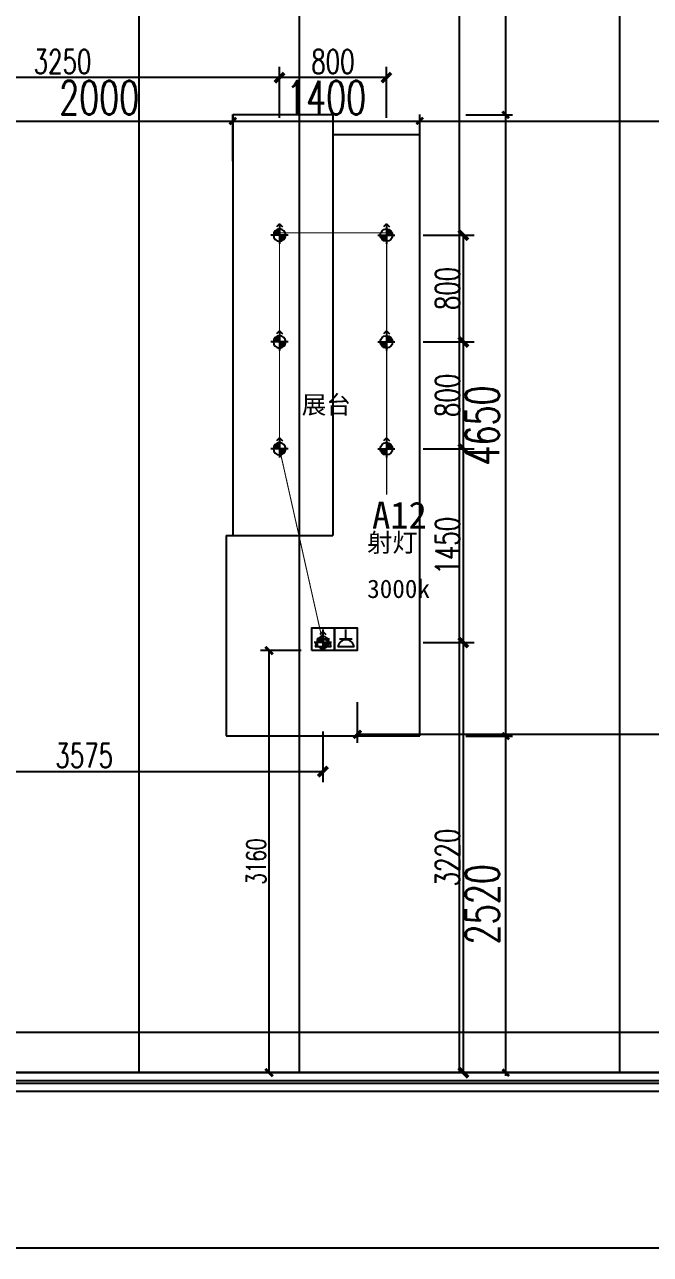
# Model space of a CAD drawing. Header units: millimetres. Extents: x 5625199 to 7433318, y -3316392 to -2552493.
# Drawn here: x 5915393 to 5920079, y -2599390 to -2590184 of the extents above; entities that cross this region are included whole.
import ezdxf

# ---------------------------------------------------------------- set-up
doc = ezdxf.new("R2010")
doc.units = ezdxf.units.MM
doc.header["$PDMODE"] = 35
doc.header["$PDSIZE"] = -10
for name, color, linetype in [('8', 8, 'Continuous'), ('PL-地坪线', 8, 'Continuous'), ('PL-文字标注', 2, 'Continuous'), ('PL-新建墙体尺寸', 155, 'Continuous'), ('PL-活动家具', 15, 'Continuous'), ('PL-灯具', 2, 'Continuous'), ('PL-灯具尺寸', 155, 'Continuous'), ('TXT【文字】', 8, 'Continuous'), ('开关', 1, 'Continuous'), ('插座', 1, 'Continuous')]:
    doc.layers.add(name, color=color, linetype=linetype)
doc.styles.add('MFD-英文', font='stylu.ttf')
doc.styles.add('STYLE2', font='simhei.ttf')
doc.styles.add('标注-尺寸', font='simplex.shx', dxfattribs={"width": 0.7})
doc.styles.add('黑体', font='simhei.ttf')
doc.dimstyles.new('100', dxfattribs={"dimtxt": 180, "dimasz": 70, "dimexe": 80, "dimexo": 100, "dimgap": 30, "dimtad": 1, "dimdec": 0, "dimrnd": 5, "dimdsep": 46, "dimtxsty": '标注-尺寸', "dimblk": 'ARCHTICK', "dimcen": 0.2, "dimdle": 5, "dimclrd": 8, "dimclre": 8, "dimclrt": 2, "dimadec": 0, "dimazin": 0, "dimtfac": 1, "dimtdec": 0, "dimtmove": 2, "dimatfit": 3, "dimldrblk": 'ccccc', "dimfxl": 300, "dimfxlon": 1, "dimtolj": 1, "dimtzin": 0, "dimarcsym": 0})
doc.dimstyles.new('MS55', dxfattribs={"dimscale": 0, "dimtxt": 5, "dimasz": 1, "dimexe": 1, "dimexo": 0.8, "dimgap": 1, "dimtad": 1, "dimdec": 0, "dimrnd": 5, "dimdsep": 46, "dimtxsty": '标注-尺寸', "dimblk": 'ARCHTICK', "dimcen": 0, "dimdle": 0.5, "dimclrd": 256, "dimclre": 256, "dimclrt": 50, "dimadec": 0, "dimazin": 0, "dimtfac": 1, "dimtdec": 0, "dimtix": 1, "dimtofl": 0, "dimtmove": 2, "dimatfit": 3, "dimldrblk": 'jt2', "dimfxl": 6, "dimfxlon": 1, "dimtvp": 1, "dimtolj": 1, "dimtzin": 0, "dimarcsym": 0})
doc.dimstyles.new('副本 100', dxfattribs={"dimscale": 0.8, "dimtxt": 180, "dimasz": 70, "dimexe": 80, "dimexo": 100, "dimgap": 30, "dimtad": 1, "dimdec": 0, "dimrnd": 5, "dimdsep": 46, "dimtxsty": '标注-尺寸', "dimblk": 'ARCHTICK', "dimcen": 0.2, "dimdle": 5, "dimclrd": 8, "dimclre": 8, "dimclrt": 2, "dimadec": 0, "dimazin": 0, "dimtfac": 1, "dimtdec": 0, "dimtmove": 2, "dimatfit": 3, "dimldrblk": 'ccccc', "dimfxl": 300, "dimfxlon": 1, "dimtolj": 1, "dimtzin": 0, "dimarcsym": 0})

# ---------------------------------------------------------------- blocks, each defined once
blk = doc.blocks.new('黑石hei10.cn06063789')
h = blk.add_hatch(color=8)
h.paths.add_polyline_path([(0, 42), (30, 42, 0.414214), (0, 72)])
h.paths.add_polyline_path([(0, 42), (-30, 42, 0.414214), (0, 12)])
at = {"color": 0}
for p, q in [((0, 96), (-14.6, 81.4)), ((0, 96), (0, 0)), ((0, 96), (14.6, 81.4)), ((-42, 42), (42, 42))]:
    blk.add_line(p, q, dxfattribs=at)
blk.add_circle((0, 42), 30, dxfattribs=at)
blk = doc.blocks.new('*U61')
at = {"layer": 'PL-灯具'}
blk.add_blockref('黑石hei10.cn06063789', (0, -42), dxfattribs=at)
blk = doc.blocks.new('_ArchTick')
at = {"color": 0, "linetype": 'ByBlock', "const_width": 0.4}
blk.add_lwpolyline([(-0.5, -0.5), (0.5, 0.5)], dxfattribs=at)
blk = doc.blocks.new('*D130')
at = {"layer": 'Defpoints', "color": 0, "transparency": 16777216}
for p in [(5917626.8, -2594809.5), (5918678.6, -2594809.5), (5917466.8, -2598029.5)]:
    blk.add_point(p, dxfattribs=at)
at = {"layer": 'PL-灯具尺寸', "color": 8, "lineweight": -2, "ltscale": 500, "transparency": 16777216}
for p, q in [((5918378.6, -2594809.5), (5918758.6, -2594809.5)), ((5918678.6, -2598034.5), (5918678.6, -2594804.5)), ((5918378.6, -2598029.5), (5918758.6, -2598029.5))]:
    blk.add_line(p, q, dxfattribs=at)
at = {"layer": 'PL-灯具尺寸', "color": 8, "linetype": 'ByBlock', "lineweight": -2, "transparency": 16777216, "xscale": 70, "yscale": 70, "zscale": 70}
for p, rotation in [((5918678.6, -2594809.5), 90), ((5918678.6, -2598029.5), 270)]:
    blk.add_blockref('_ArchTick', p, dxfattribs=dict(at, rotation=rotation))
at = {"layer": 'PL-灯具尺寸', "color": 2, "ltscale": 500, "transparency": 16777216, "insert": (5918558.6, -2596419.5), "char_height": 180, "attachment_point": 5, "rotation": 90, "style": '标注-尺寸'}
blk.add_mtext('\\A1;3220', dxfattribs=at)
blk = doc.blocks.new('ccccc')
h = blk.add_hatch(color=44)
h.dxf.hatch_style = 1
h.paths.add_polyline_path([(-1.71, -1.12), (-1.35, -1.47), (0, 0), (-1.35, 1.47), (-1.71, 1.12), (-0.42, 0)])
at = {"color": 44}
for p, q in [((-1.35, 1.47), (-1.71, 1.12)), ((0, 0), (-1.35, 1.47)), ((-0.42, 0), (-5.07, 0)), ((-1.71, 1.12), (-0.42, 0)), ((-1.71, -1.12), (-0.42, 0)), ((0, 0), (-1.35, -1.47)), ((-1.35, -1.47), (-1.71, -1.12))]:
    blk.add_line(p, q, dxfattribs=at)
blk = doc.blocks.new('*D131')
at = {"layer": 'Defpoints', "color": 0, "transparency": 16777216}
for p in [(5918101.8, -2593359.5), (5918678.6, -2593359.5), (5917626.8, -2594809.5)]:
    blk.add_point(p, dxfattribs=at)
at = {"layer": 'PL-灯具尺寸', "color": 8, "lineweight": -2, "ltscale": 500, "transparency": 16777216}
for p, q in [((5918378.6, -2593359.5), (5918758.6, -2593359.5)), ((5918678.6, -2594814.5), (5918678.6, -2593354.5)), ((5918378.6, -2594809.5), (5918758.6, -2594809.5))]:
    blk.add_line(p, q, dxfattribs=at)
at = {"layer": 'PL-灯具尺寸', "color": 8, "linetype": 'ByBlock', "lineweight": -2, "transparency": 16777216, "xscale": 70, "yscale": 70, "zscale": 70}
for p, rotation in [((5918678.6, -2593359.5), 90), ((5918678.6, -2594809.5), 270)]:
    blk.add_blockref('_ArchTick', p, dxfattribs=dict(at, rotation=rotation))
at = {"layer": 'PL-灯具尺寸', "color": 2, "ltscale": 500, "transparency": 16777216, "insert": (5918558.6, -2594084.5), "char_height": 180, "attachment_point": 5, "rotation": 90, "style": '标注-尺寸'}
blk.add_mtext('\\A1;1450', dxfattribs=at)
blk = doc.blocks.new('*D132')
at = {"layer": 'Defpoints', "color": 0, "transparency": 16777216}
for p in [(5918101.8, -2592559.5), (5918678.6, -2592559.5), (5918101.8, -2593359.5)]:
    blk.add_point(p, dxfattribs=at)
at = {"layer": 'PL-灯具尺寸', "color": 8, "lineweight": -2, "ltscale": 500, "transparency": 16777216}
for p, q in [((5918378.6, -2592559.5), (5918758.6, -2592559.5)), ((5918678.6, -2593364.5), (5918678.6, -2592554.5)), ((5918378.6, -2593359.5), (5918758.6, -2593359.5))]:
    blk.add_line(p, q, dxfattribs=at)
at = {"layer": 'PL-灯具尺寸', "color": 8, "linetype": 'ByBlock', "lineweight": -2, "transparency": 16777216, "xscale": 70, "yscale": 70, "zscale": 70}
for p, rotation in [((5918678.6, -2592559.5), 90), ((5918678.6, -2593359.5), 270)]:
    blk.add_blockref('_ArchTick', p, dxfattribs=dict(at, rotation=rotation))
at = {"layer": 'PL-灯具尺寸', "color": 2, "ltscale": 500, "transparency": 16777216, "insert": (5918558.6, -2592959.5), "char_height": 180, "attachment_point": 5, "rotation": 90, "style": '标注-尺寸'}
blk.add_mtext('\\A1;800', dxfattribs=at)
blk = doc.blocks.new('*D133')
at = {"layer": 'Defpoints', "color": 0, "transparency": 16777216}
for p in [(5918101.8, -2591759.5), (5918678.6, -2591759.5), (5918101.8, -2592559.5)]:
    blk.add_point(p, dxfattribs=at)
at = {"layer": 'PL-灯具尺寸', "color": 8, "lineweight": -2, "ltscale": 500, "transparency": 16777216}
for p, q in [((5918378.6, -2591759.5), (5918758.6, -2591759.5)), ((5918678.6, -2592564.5), (5918678.6, -2591754.5)), ((5918378.6, -2592559.5), (5918758.6, -2592559.5))]:
    blk.add_line(p, q, dxfattribs=at)
at = {"layer": 'PL-灯具尺寸', "color": 8, "linetype": 'ByBlock', "lineweight": -2, "transparency": 16777216, "xscale": 70, "yscale": 70, "zscale": 70}
for p, rotation in [((5918678.6, -2591759.5), 90), ((5918678.6, -2592559.5), 270)]:
    blk.add_blockref('_ArchTick', p, dxfattribs=dict(at, rotation=rotation))
at = {"layer": 'PL-灯具尺寸', "color": 2, "ltscale": 500, "transparency": 16777216, "insert": (5918558.6, -2592159.5), "char_height": 180, "attachment_point": 5, "rotation": 90, "style": '标注-尺寸'}
blk.add_mtext('\\A1;800', dxfattribs=at)
blk = doc.blocks.new('*D146')
at = {"layer": 'Defpoints', "color": 0, "transparency": 16777216}
for p in [(5917301.8, -2590581), (5917301.8, -2591759.5), (5918101.8, -2591759.5)]:
    blk.add_point(p, dxfattribs=at)
at = {"layer": 'PL-灯具尺寸', "color": 8, "lineweight": -2, "ltscale": 500, "transparency": 16777216}
for p, q in [((5917301.8, -2590881), (5917301.8, -2590501)), ((5918101.8, -2590881), (5918101.8, -2590501)), ((5918106.8, -2590581), (5917296.8, -2590581))]:
    blk.add_line(p, q, dxfattribs=at)
at = {"layer": 'PL-灯具尺寸', "color": 8, "linetype": 'ByBlock', "lineweight": -2, "transparency": 16777216, "xscale": 70, "yscale": 70, "zscale": 70, "rotation": 180}
blk.add_blockref('_ArchTick', (5917301.8, -2590581), dxfattribs=at)
at = {"layer": 'PL-灯具尺寸', "color": 8, "linetype": 'ByBlock', "lineweight": -2, "transparency": 16777216, "xscale": 70, "yscale": 70, "zscale": 70}
blk.add_blockref('_ArchTick', (5918101.8, -2590581), dxfattribs=at)
at = {"layer": 'PL-灯具尺寸', "color": 2, "ltscale": 500, "transparency": 16777216, "insert": (5917701.8, -2590461), "char_height": 180, "attachment_point": 5, "style": '标注-尺寸'}
blk.add_mtext('\\A1;800', dxfattribs=at)
blk = doc.blocks.new('*D147')
at = {"layer": 'Defpoints', "color": 0, "transparency": 16777216}
for p in [(5914051.8, -2590581), (5914051.8, -2591189.4), (5917301.8, -2591759.5)]:
    blk.add_point(p, dxfattribs=at)
at = {"layer": 'PL-灯具尺寸', "color": 8, "lineweight": -2, "ltscale": 500, "transparency": 16777216}
for p, q in [((5914051.8, -2590881), (5914051.8, -2590501)), ((5917301.8, -2590881), (5917301.8, -2590501)), ((5917306.8, -2590581), (5914046.8, -2590581))]:
    blk.add_line(p, q, dxfattribs=at)
at = {"layer": 'PL-灯具尺寸', "color": 8, "linetype": 'ByBlock', "lineweight": -2, "transparency": 16777216, "xscale": 70, "yscale": 70, "zscale": 70, "rotation": 180}
blk.add_blockref('_ArchTick', (5914051.8, -2590581), dxfattribs=at)
at = {"layer": 'PL-灯具尺寸', "color": 8, "linetype": 'ByBlock', "lineweight": -2, "transparency": 16777216, "xscale": 70, "yscale": 70, "zscale": 70}
blk.add_blockref('_ArchTick', (5917301.8, -2590581), dxfattribs=at)
at = {"layer": 'PL-灯具尺寸', "color": 2, "ltscale": 500, "transparency": 16777216, "insert": (5915676.8, -2590461), "char_height": 180, "attachment_point": 5, "style": '标注-尺寸'}
blk.add_mtext('\\A1;3250', dxfattribs=at)
blk = doc.blocks.new('*D159')
at = {"layer": 'Defpoints', "color": 0, "transparency": 16777216}
for p in [(5917626.8, -2594809.5), (5914051.8, -2595179.5), (5917626.8, -2595776)]:
    blk.add_point(p, dxfattribs=at)
at = {"layer": 'PL-灯具尺寸', "color": 8, "lineweight": -2, "ltscale": 500, "transparency": 16777216}
for p, q in [((5914051.8, -2595476), (5914051.8, -2595856)), ((5917626.8, -2595476), (5917626.8, -2595856)), ((5914046.8, -2595776), (5917631.8, -2595776))]:
    blk.add_line(p, q, dxfattribs=at)
at = {"layer": 'PL-灯具尺寸', "color": 8, "linetype": 'ByBlock', "lineweight": -2, "transparency": 16777216, "xscale": 70, "yscale": 70, "zscale": 70, "rotation": 180}
blk.add_blockref('_ArchTick', (5914051.8, -2595776), dxfattribs=at)
at = {"layer": 'PL-灯具尺寸', "color": 8, "linetype": 'ByBlock', "lineweight": -2, "transparency": 16777216, "xscale": 70, "yscale": 70, "zscale": 70}
blk.add_blockref('_ArchTick', (5917626.8, -2595776), dxfattribs=at)
at = {"layer": 'PL-灯具尺寸', "color": 2, "ltscale": 500, "transparency": 16777216, "insert": (5915839.3, -2595656), "char_height": 180, "attachment_point": 5, "style": '标注-尺寸'}
blk.add_mtext('\\A1;3575', dxfattribs=at)
blk = doc.blocks.new('*D1172')
at = {"layer": 'Defpoints', "color": 0, "transparency": 16777216}
for p in [(5916951.8, -2590905.6), (5914951.8, -2591389.4), (5916951.8, -2591389.4)]:
    blk.add_point(p, dxfattribs=at)
at = {"layer": 'TXT【文字】', "lineweight": -2, "ltscale": 500, "transparency": 16777216}
for p, q in [((5914926.8, -2590905.6), (5916976.8, -2590905.6)), ((5914951.8, -2591205.6), (5914951.8, -2590855.6)), ((5916951.8, -2591205.6), (5916951.8, -2590855.6))]:
    blk.add_line(p, q, dxfattribs=at)
at = {"layer": 'TXT【文字】', "linetype": 'ByBlock', "lineweight": -2, "transparency": 16777216, "xscale": 50.00000000000001, "yscale": 50.00000000000001, "zscale": 50.00000000000001, "rotation": 180}
blk.add_blockref('_ArchTick', (5914951.8, -2590905.6), dxfattribs=at)
at = {"layer": 'TXT【文字】', "linetype": 'ByBlock', "lineweight": -2, "transparency": 16777216, "xscale": 50.00000000000001, "yscale": 50.00000000000001, "zscale": 50.00000000000001}
blk.add_blockref('_ArchTick', (5916951.8, -2590905.6), dxfattribs=at)
at = {"layer": 'TXT【文字】', "color": 50, "ltscale": 500, "transparency": 16777216, "insert": (5915951.8, -2590730.6), "char_height": 250, "attachment_point": 5, "style": '标注-尺寸'}
blk.add_mtext('\\A1;2000', dxfattribs=at)
blk = doc.blocks.new('jt2')
at = {"ltscale": 0.1}
blk.add_line((0, 0), (-1, 0), dxfattribs=at)
at = {"color": 6, "ltscale": 0.1}
blk.add_lwpolyline([(-1.22, 1.26), (-0.72, 1.5), (0.02, 0), (-0.72, -1.5), (-1.22, -1.26), (0, 0), (-1.22, 1.26)], dxfattribs=at)
blk = doc.blocks.new('*D1173')
at = {"layer": 'Defpoints', "color": 0, "transparency": 16777216}
for p in [(5918351.8, -2590905.6), (5916951.8, -2591389.4), (5918351.8, -2591519.6)]:
    blk.add_point(p, dxfattribs=at)
at = {"layer": 'TXT【文字】', "lineweight": -2, "ltscale": 500, "transparency": 16777216}
for p, q in [((5916926.8, -2590905.6), (5918376.8, -2590905.6)), ((5916951.8, -2591205.6), (5916951.8, -2590855.6)), ((5918351.8, -2591205.6), (5918351.8, -2590855.6))]:
    blk.add_line(p, q, dxfattribs=at)
at = {"layer": 'TXT【文字】', "linetype": 'ByBlock', "lineweight": -2, "transparency": 16777216, "xscale": 50.00000000000001, "yscale": 50.00000000000001, "zscale": 50.00000000000001, "rotation": 180}
blk.add_blockref('_ArchTick', (5916951.8, -2590905.6), dxfattribs=at)
at = {"layer": 'TXT【文字】', "linetype": 'ByBlock', "lineweight": -2, "transparency": 16777216, "xscale": 50.00000000000001, "yscale": 50.00000000000001, "zscale": 50.00000000000001}
blk.add_blockref('_ArchTick', (5918351.8, -2590905.6), dxfattribs=at)
at = {"layer": 'TXT【文字】', "color": 50, "ltscale": 500, "transparency": 16777216, "insert": (5917651.8, -2590730.6), "char_height": 250, "attachment_point": 5, "style": '标注-尺寸'}
blk.add_mtext('\\A1;1400', dxfattribs=at)
blk = doc.blocks.new('*D1174')
at = {"layer": 'Defpoints', "color": 0, "transparency": 16777216}
for p in [(5923018.8, -2590905.6), (5918351.8, -2591519.6), (5923018.8, -2591772.8)]:
    blk.add_point(p, dxfattribs=at)
at = {"layer": 'TXT【文字】', "lineweight": -2, "ltscale": 500, "transparency": 16777216}
for p, q in [((5918326.8, -2590905.6), (5923043.8, -2590905.6)), ((5918351.8, -2591205.6), (5918351.8, -2590855.6)), ((5923018.8, -2591205.6), (5923018.8, -2590855.6))]:
    blk.add_line(p, q, dxfattribs=at)
at = {"layer": 'TXT【文字】', "linetype": 'ByBlock', "lineweight": -2, "transparency": 16777216, "xscale": 50.00000000000001, "yscale": 50.00000000000001, "zscale": 50.00000000000001, "rotation": 180}
blk.add_blockref('_ArchTick', (5918351.8, -2590905.6), dxfattribs=at)
at = {"layer": 'TXT【文字】', "linetype": 'ByBlock', "lineweight": -2, "transparency": 16777216, "xscale": 50.00000000000001, "yscale": 50.00000000000001, "zscale": 50.00000000000001}
blk.add_blockref('_ArchTick', (5923018.8, -2590905.6), dxfattribs=at)
at = {"layer": 'TXT【文字】', "color": 50, "ltscale": 500, "transparency": 16777216, "insert": (5920685.3, -2590730.6), "char_height": 250, "attachment_point": 5, "style": '标注-尺寸'}
blk.add_mtext('\\A1;4665', dxfattribs=at)
blk = doc.blocks.new('*D1188')
at = {"layer": 'Defpoints', "color": 0, "transparency": 16777216}
for p in [(5918388.2, -2595509.5), (5918995.8, -2595509.5), (5918388.2, -2598029.5)]:
    blk.add_point(p, dxfattribs=at)
at = {"layer": 'TXT【文字】', "lineweight": -2, "ltscale": 500, "transparency": 16777216}
for p, q in [((5918695.8, -2595509.5), (5919045.8, -2595509.5)), ((5918995.8, -2598054.5), (5918995.8, -2595484.5)), ((5918695.8, -2598029.5), (5919045.8, -2598029.5))]:
    blk.add_line(p, q, dxfattribs=at)
at = {"layer": 'TXT【文字】', "linetype": 'ByBlock', "lineweight": -2, "transparency": 16777216, "xscale": 50.00000000000001, "yscale": 50.00000000000001, "zscale": 50.00000000000001}
for p, rotation in [((5918995.8, -2595509.5), 90), ((5918995.8, -2598029.5), 270)]:
    blk.add_blockref('_ArchTick', p, dxfattribs=dict(at, rotation=rotation))
at = {"layer": 'TXT【文字】', "color": 50, "ltscale": 500, "transparency": 16777216, "insert": (5918820.8, -2596769.5), "char_height": 250, "attachment_point": 5, "rotation": 90, "style": '标注-尺寸'}
blk.add_mtext('\\A1;2520', dxfattribs=at)
blk = doc.blocks.new('*D1189')
at = {"layer": 'Defpoints', "color": 0, "transparency": 16777216}
for p in [(5917117, -2590859.5), (5918995.8, -2590859.5), (5918388.2, -2595509.5)]:
    blk.add_point(p, dxfattribs=at)
at = {"layer": 'TXT【文字】', "lineweight": -2, "ltscale": 500, "transparency": 16777216}
for p, q in [((5918695.8, -2590859.5), (5919045.8, -2590859.5)), ((5918995.8, -2595534.5), (5918995.8, -2590834.5)), ((5918695.8, -2595509.5), (5919045.8, -2595509.5))]:
    blk.add_line(p, q, dxfattribs=at)
at = {"layer": 'TXT【文字】', "linetype": 'ByBlock', "lineweight": -2, "transparency": 16777216, "xscale": 50.00000000000001, "yscale": 50.00000000000001, "zscale": 50.00000000000001}
for p, rotation in [((5918995.8, -2590859.5), 90), ((5918995.8, -2595509.5), 270)]:
    blk.add_blockref('_ArchTick', p, dxfattribs=dict(at, rotation=rotation))
at = {"layer": 'TXT【文字】', "color": 50, "ltscale": 500, "transparency": 16777216, "insert": (5918820.8, -2593184.5), "char_height": 250, "attachment_point": 5, "rotation": 90, "style": '标注-尺寸'}
blk.add_mtext('\\A1;4650', dxfattribs=at)
blk = doc.blocks.new('*D1190')
at = {"layer": 'Defpoints', "color": 0, "transparency": 16777216}
for p in [(5917987.3, -2588489.4), (5918995.8, -2588489.4), (5917117, -2590859.5)]:
    blk.add_point(p, dxfattribs=at)
at = {"layer": 'TXT【文字】', "lineweight": -2, "ltscale": 500, "transparency": 16777216}
for p, q in [((5918695.8, -2588489.4), (5919045.8, -2588489.4)), ((5918995.8, -2590884.5), (5918995.8, -2588464.4)), ((5918695.8, -2590859.5), (5919045.8, -2590859.5))]:
    blk.add_line(p, q, dxfattribs=at)
at = {"layer": 'TXT【文字】', "linetype": 'ByBlock', "lineweight": -2, "transparency": 16777216, "xscale": 50.00000000000001, "yscale": 50.00000000000001, "zscale": 50.00000000000001}
for p, rotation in [((5918995.8, -2588489.4), 90), ((5918995.8, -2590859.5), 270)]:
    blk.add_blockref('_ArchTick', p, dxfattribs=dict(at, rotation=rotation))
at = {"layer": 'TXT【文字】', "color": 50, "ltscale": 500, "transparency": 16777216, "insert": (5918820.8, -2589674.4), "char_height": 250, "attachment_point": 5, "rotation": 90, "style": '标注-尺寸'}
blk.add_mtext('\\A1;2370', dxfattribs=at)
blk = doc.blocks.new('*D1231')
at = {"layer": '8', "lineweight": -2, "ltscale": 500, "transparency": 16777216}
for p, q in [((5900849.4, -2599040.3), (5900849.4, -2599390.3)), ((5927019, -2599040.3), (5927019, -2599390.3)), ((5900824.4, -2599340.3), (5927044, -2599340.3))]:
    blk.add_line(p, q, dxfattribs=at)
at = {"layer": 'Defpoints', "color": 0, "transparency": 16777216}
for p in [(5900849.4, -2594171.5), (5927019, -2598029.5), (5927019, -2599340.3)]:
    blk.add_point(p, dxfattribs=at)
at = {"layer": '8', "linetype": 'ByBlock', "lineweight": -2, "transparency": 16777216, "xscale": 50.00000000000001, "yscale": 50.00000000000001, "zscale": 50.00000000000001, "rotation": 180}
blk.add_blockref('_ArchTick', (5900849.4, -2599340.3), dxfattribs=at)
at = {"layer": '8', "linetype": 'ByBlock', "lineweight": -2, "transparency": 16777216, "xscale": 50.00000000000001, "yscale": 50.00000000000001, "zscale": 50.00000000000001}
blk.add_blockref('_ArchTick', (5927019, -2599340.3), dxfattribs=at)
at = {"layer": '8', "color": 50, "ltscale": 500, "transparency": 16777216, "insert": (5913934.2, -2599165.3), "char_height": 250, "attachment_point": 5, "style": '标注-尺寸'}
blk.add_mtext('\\A1;26170', dxfattribs=at)
blk = doc.blocks.new('*D1305')
at = {"layer": 'Defpoints', "color": 0, "transparency": 16777216}
for p in [(5907882.1, -2597728), (5920336.2, -2598069.5), (5907882.1, -2598169.5)]:
    blk.add_point(p, dxfattribs=at)
at = {"layer": 'PL-新建墙体尺寸', "color": 8, "lineweight": -2, "ltscale": 500, "transparency": 16777216}
for p, q in [((5920341.2, -2597728), (5907877.1, -2597728)), ((5907882.1, -2598028), (5907882.1, -2597648)), ((5920336.2, -2597969.5), (5920336.2, -2597648))]:
    blk.add_line(p, q, dxfattribs=at)
at = {"layer": 'PL-新建墙体尺寸', "color": 8, "linetype": 'ByBlock', "lineweight": -2, "transparency": 16777216, "xscale": 70, "yscale": 70, "zscale": 70, "rotation": 180}
blk.add_blockref('_ArchTick', (5907882.1, -2597728), dxfattribs=at)
at = {"layer": 'PL-新建墙体尺寸', "color": 8, "linetype": 'ByBlock', "lineweight": -2, "transparency": 16777216, "xscale": 70, "yscale": 70, "zscale": 70}
blk.add_blockref('_ArchTick', (5920336.2, -2597728), dxfattribs=at)
at = {"layer": 'PL-新建墙体尺寸', "color": 2, "ltscale": 500, "transparency": 16777216, "insert": (5914109.1, -2597608), "char_height": 180, "attachment_point": 5, "style": '标注-尺寸'}
blk.add_mtext('\\A1;12455', dxfattribs=at)
blk = doc.blocks.new('G$C5D224C30')
at = {"color": 1}
for p, q in [((85.2, 81.8), (85.2, 159)), ((145.8, 27.6), (24.5, 27.6)), ((131.9, 85.4), (36.7, 85.4))]:
    blk.add_line(p, q, dxfattribs=at)
blk.add_lwpolyline([(0, 0), (0, 170), (170.3, 170), (170.3, 0)], close=True, dxfattribs=at)
blk.add_arc((85.2, 20.8), 61, 6.43423, 173.56577, dxfattribs=at)
blk = doc.blocks.new('*D1321')
at = {"layer": 'Defpoints', "color": 0, "transparency": 16777216}
for p in [(5917223.7, -2594870.2), (5917543.6, -2594870.2), (5917437.1, -2598029.5)]:
    blk.add_point(p, dxfattribs=at)
at = {"layer": '插座', "color": 8, "lineweight": -2, "ltscale": 500, "transparency": 16777216}
for p, q in [((5917463.6, -2594870.2), (5917159.7, -2594870.2)), ((5917223.7, -2598033.5), (5917223.7, -2594866.2)), ((5917357.1, -2598029.5), (5917159.7, -2598029.5))]:
    blk.add_line(p, q, dxfattribs=at)
at = {"layer": '插座', "color": 8, "linetype": 'ByBlock', "lineweight": -2, "transparency": 16777216, "xscale": 56, "yscale": 56, "zscale": 56}
for p, rotation in [((5917223.7, -2594870.2), 90), ((5917223.7, -2598029.5), 270)]:
    blk.add_blockref('_ArchTick', p, dxfattribs=dict(at, rotation=rotation))
at = {"layer": '插座', "color": 2, "ltscale": 500, "transparency": 16777216, "insert": (5917127.7, -2596449.8), "char_height": 144, "attachment_point": 5, "rotation": 90, "style": '标注-尺寸'}
blk.add_mtext('\\A1;3160', dxfattribs=at)
blk = doc.blocks.new('*D1322')
at = {"layer": 'Defpoints', "color": 0, "transparency": 16777216}
for p in [(5917884.2, -2594870.2), (5923018.8, -2594870.2), (5923018.8, -2595496.6)]:
    blk.add_point(p, dxfattribs=at)
at = {"layer": '插座', "color": 8, "lineweight": -2, "ltscale": 500, "transparency": 16777216}
for p, q in [((5917884.2, -2595256.6), (5917884.2, -2595560.6)), ((5923018.8, -2595256.6), (5923018.8, -2595560.6)), ((5917880.2, -2595496.6), (5923022.8, -2595496.6))]:
    blk.add_line(p, q, dxfattribs=at)
at = {"layer": '插座', "color": 8, "linetype": 'ByBlock', "lineweight": -2, "transparency": 16777216, "xscale": 56, "yscale": 56, "zscale": 56, "rotation": 180}
blk.add_blockref('_ArchTick', (5917884.2, -2595496.6), dxfattribs=at)
at = {"layer": '插座', "color": 8, "linetype": 'ByBlock', "lineweight": -2, "transparency": 16777216, "xscale": 56, "yscale": 56, "zscale": 56}
blk.add_blockref('_ArchTick', (5923018.8, -2595496.6), dxfattribs=at)
at = {"layer": '插座', "color": 2, "ltscale": 500, "transparency": 16777216, "insert": (5920451.5, -2595400.6), "char_height": 144, "attachment_point": 5, "style": '标注-尺寸'}
blk.add_mtext('\\A1;5135', dxfattribs=at)

msp = doc.modelspace()

# ---------------------------------------------------------------- hatches: boundary and pattern name
at = {"layer": 'PL-地坪线', "ltscale": 500}
h = msp.add_hatch(dxfattribs=at)
h.set_pattern_fill('_USER', color=250, scale=1200, angle=90, pattern_type=0)
h.set_pattern_definition([(90, (5919849.4, -2585359.4), (-1200, 7e-14), [])])
h.paths.add_polyline_path([(5927018.95, -2585729.48), (5927018.95, -2585339.42), (5925478.78, -2585339.42), (5925328.78, -2585339.42), (5923168.78, -2585339.42), (5923068.78, -2585339.42), (5923018.78, -2585339.42), (5923018.78, -2585289.42), (5923018.78, -2585189.42), (5923018.78, -2580509.31), (5923018.78, -2580109.31), (5922418.78, -2580109.31), (5921357.27, -2580109.31), (5920757.27, -2580109.31), (5915357.27, -2580109.31), (5914757.27, -2580109.31), (5909357.27, -2580109.31), (5908757.27, -2580109.31), (5905389.39, -2580109.31), (5905389.39, -2583909.31), (5905389.39, -2584049.31), (5905389.39, -2585189.42), (5907850.52, -2585189.42), (5907850.52, -2584589.42), (5908000.52, -2584589.42), (5908600.52, -2584589.42), (5908750.52, -2584589.42), (5908750.52, -2585189.42), (5912854.13, -2585189.42), (5912854.13, -2584589.42), (5913004.13, -2584589.42), (5913004.13, -2585339.42), (5915404.13, -2585339.42), (5915404.13, -2584589.42), (5915554.13, -2584589.42), (5915554.13, -2585189.42), (5919699.42, -2585189.42), (5919699.42, -2584589.42), (5919849.42, -2584589.42), (5919849.42, -2585339.42), (5919849.42, -2585349.42), (5919849.42, -2585359.42), (5919849.42, -2587719.42), (5919849.42, -2587729.42), (5919849.42, -2587739.42), (5919849.42, -2588489.42), (5919699.42, -2588489.42), (5919699.42, -2587889.42), (5915554.13, -2587889.42), (5915554.13, -2588489.42), (5915404.13, -2588489.42), (5915404.13, -2587739.42), (5913004.13, -2587739.42), (5913004.13, -2588489.42), (5912854.13, -2588489.42), (5912854.13, -2587889.42), (5908750.52, -2587889.42), (5908750.52, -2588489.42), (5908600.52, -2588489.42), (5908600.52, -2587739.42), (5908000.52, -2587739.42), (5908000.52, -2588489.42), (5907850.52, -2588489.42), (5907850.52, -2587889.42), (5905389.66, -2587889.42), (5905389.39, -2590009.53), (5903189.37, -2590009.53), (5903189.37, -2598029.48), (5905109.37, -2598029.48), (5907882.09, -2598029.48), (5920336.21, -2598029.48), (5923109.37, -2598029.48), (5925063.95, -2598029.48), (5926523.14, -2598029.48), (5927018.96, -2598029.48), (5927018.94, -2597729.66), (5926984.21, -2595029.85), (5923018.77, -2595029.85), (5923018.77, -2593127.21), (5923152.98, -2593127.21), (5923152.98, -2593687.74), (5923224.03, -2593687.74), (5924124.04, -2593687.74), (5924787.2, -2593687.74), (5924787.2, -2591366.67), (5924124.04, -2591366.67), (5923224.03, -2591366.67), (5923152.98, -2591366.67), (5923152.98, -2591927.2), (5923018.77, -2591927.2), (5923018.77, -2591579.55), (5921718.77, -2591579.55), (5921718.77, -2595029.85), (5921568.77, -2595029.85), (5921568.77, -2591579.55), (5921468.77, -2591579.55), (5921468.77, -2591429.55), (5923018.77, -2591429.55), (5923018.77, -2589809.55), (5927018.95, -2589809.55), (5927018.95, -2586329.48), (5927018.95, -2585774.42)])
h.paths.add_polyline_path([(5906475.65, -2595493.67), (5907291.12, -2595493.67), (5907698.86, -2596199.89), (5907291.12, -2596906.11), (5906475.65, -2596906.11), (5906067.92, -2596199.89)], flags=16)
h.paths.add_polyline_path([(5906533.39, -2595593.67), (5907233.39, -2595593.67), (5907583.39, -2596199.89), (5907233.39, -2596806.11), (5906533.39, -2596806.11), (5906183.39, -2596199.89)], flags=0)
h.paths.add_polyline_path([(5907239.37, -2596199.48, 1), (5906539.37, -2596199.48, 1)], flags=0)

# ---------------------------------------------------------------- linework, layer by layer
at = {"color": 250, "ltscale": 500}
for p, q in [((5907882.09, -2598029.48), (5920336.21, -2598029.48)), ((5907882.09, -2598169.48), (5920336.21, -2598169.48))]:
    msp.add_line(p, q, dxfattribs=at)
at = {"color": 3, "ltscale": 500}
for p, q in [((5907882.09, -2598089.48), (5920336.21, -2598089.48)), ((5907882.09, -2598109.48), (5920336.21, -2598109.48))]:
    msp.add_line(p, q, dxfattribs=at)
at = {"color": 2, "ltscale": 500}
msp.add_lwpolyline([(5923018.77, -2593127.21), (5923018.77, -2595029.85), (5926984.21, -2595029.85), (5927018.96, -2598029.48), (5903639.37, -2598029.48)], dxfattribs=at)
at = {"layer": 'PL-活动家具'}
for p, q in [((5917701.78, -2590859.45), (5916951.78, -2590859.45)), ((5916951.78, -2590859.45), (5916951.78, -2594009.45)), ((5917701.78, -2590859.45), (5917701.78, -2594009.45)), ((5918351.78, -2591009.45), (5917701.78, -2591009.45)), ((5918351.78, -2595509.45), (5918351.78, -2591009.45)), ((5916901.78, -2594009.45), (5916901.78, -2595509.45)), ((5916901.78, -2594009.45), (5917701.78, -2594009.45)), ((5916901.78, -2595509.45), (5918351.78, -2595509.45))]:
    msp.add_line(p, q, dxfattribs=at)
at = {"layer": '开关', "const_width": 7.95}
msp.add_lwpolyline([(5917626.78, -2594809.45), (5917301.78, -2593359.45), (5917301.78, -2591743.56), (5918104.06, -2591743.56), (5918104.06, -2593701.77)], dxfattribs=at)

# ---------------------------------------------------------------- block references
at = {"layer": 'PL-灯具', "xscale": -1.536000000000001, "yscale": 1.536000000000001, "zscale": 1.536000000000001, "rotation": 359.9999999999999}
for p in [(5917301.78, -2591759.45), (5917301.78, -2592559.45), (5917301.78, -2593359.45), (5917626.78, -2594809.45)]:
    msp.add_blockref('*U61', p, dxfattribs=at)
at = {"layer": 'PL-灯具', "xscale": 1.536000000000001, "yscale": 1.536000000000001, "zscale": 1.536000000000001}
for p in [(5918101.78, -2591759.45), (5918101.78, -2592559.45), (5918101.78, -2593359.45)]:
    msp.add_blockref('*U61', p, dxfattribs=at)
at = {"layer": '插座', "color": 8, "rotation": 359.9999974755499}
for p in [(5917543.63, -2594870.16), (5917713.9, -2594870.16)]:
    msp.add_blockref('G$C5D224C30', p, dxfattribs=at)

# ---------------------------------------------------------------- texts
at = {"layer": 'PL-文字标注', "color": 2, "style": '黑体'}
msp.add_text('展台', height=135.168, dxfattribs=at).set_placement((5917467.72, -2593096.57))
at = {"layer": '开关', "color": 2, "linetype": 'ByBlock', "ltscale": 500, "insert": (5917994.89, -2593755.34, 0), "char_height": 200.7245, "attachment_point": 1, "line_spacing_factor": 1.5, "style": 'MFD-英文'}
msp.add_mtext('{\\fSimSun|b0|i0|c134|p2;A12}', dxfattribs=at)
at = {"layer": '开关', "color": 2, "ltscale": 0.5, "insert": (5917958.05, -2593992.55, 0), "char_height": 138.24, "attachment_point": 1, "rotation": 0.018481, "line_spacing_factor": 1.5, "style": 'STYLE2'}
msp.add_mtext('{\\fSimSun|b0|i0|c134|p2;射灯\\P}3000k', dxfattribs=at)

# ---------------------------------------------------------------- dimensions: what is measured, and where the dimension line sits
at = {"layer": '8', "color": 8, "ltscale": 500}
dim = msp.add_linear_dim(base=(5927018.96, -2599340.33), p1=(5900849.37, -2594171.48), p2=(5927018.96, -2598029.48), dimstyle='MS55', override={"dimscale": 50}, dxfattribs=at)
dim.commit()
dim.dimension.update_dxf_attribs({"geometry": '*D1231', "text_midpoint": (5913934.16, -2599165.33)})
at = {"layer": 'PL-新建墙体尺寸', "ltscale": 500}
dim = msp.add_linear_dim(base=(5907882.09, -2597728.01), p1=(5920336.21, -2598069.48), p2=(5907882.09, -2598169.48), dimstyle='100', override={"dimtxsty": '标注-尺寸', "dimldrblk": 'ccccc'}, dxfattribs=at)
dim.commit()
dim.dimension.update_dxf_attribs({"geometry": '*D1305', "text_midpoint": (5914109.15, -2597608.01)})
at = {"layer": 'PL-灯具尺寸', "ltscale": 500}
for base, p1, p2, picture, middle in [((5914051.78, -2590581.03), (5917301.78, -2591759.45), (5914051.78, -2591189.42), '*D147', (5915676.78, -2590461.03)), ((5917301.78, -2590581.03), (5918101.78, -2591759.45), (5917301.78, -2591759.45), '*D146', (5917701.78, -2590461.03)), ((5917626.78, -2595776), (5914051.78, -2595179.48), (5917626.78, -2594809.45), '*D159', (5915839.28, -2595656))]:
    dim = msp.add_linear_dim(base=base, p1=p1, p2=p2, dimstyle='100', dxfattribs=at)
    dim.commit()
    dim.dimension.update_dxf_attribs({"geometry": picture, "text_midpoint": middle})
for base, p1, p2, picture, middle in [((5918678.58, -2591759.45), (5918101.78, -2592559.45), (5918101.78, -2591759.45), '*D133', (5918558.58, -2592159.45)), ((5918678.58, -2592559.45), (5918101.78, -2593359.45), (5918101.78, -2592559.45), '*D132', (5918558.58, -2592959.45)), ((5918678.58, -2593359.45), (5917626.78, -2594809.45), (5918101.78, -2593359.45), '*D131', (5918558.58, -2594084.45)), ((5918678.58, -2594809.45), (5917466.76, -2598029.48), (5917626.78, -2594809.45), '*D130', (5918558.58, -2596419.47))]:
    dim = msp.add_linear_dim(base=base, p1=p1, p2=p2, angle=90, dimstyle='100', dxfattribs=at)
    dim.commit()
    dim.dimension.update_dxf_attribs({"geometry": picture, "text_midpoint": middle})
at = {"layer": 'TXT【文字】', "color": 8, "ltscale": 500}
for base, p1, p2, picture, middle in [((5918995.84, -2588489.42), (5917117, -2590859.45), (5917987.32, -2588489.42), '*D1190', (5918820.84, -2589674.43)), ((5918995.84, -2590859.45), (5918388.19, -2595509.45), (5917117, -2590859.45), '*D1189', (5918820.84, -2593184.45)), ((5918995.84, -2595509.45), (5918388.19, -2598029.48), (5918388.19, -2595509.45), '*D1188', (5918820.84, -2596769.47))]:
    dim = msp.add_linear_dim(base=base, p1=p1, p2=p2, angle=90, dimstyle='MS55', override={"dimscale": 50}, dxfattribs=at)
    dim.commit()
    dim.dimension.update_dxf_attribs({"geometry": picture, "text_midpoint": middle})
for base, p1, p2, picture, middle in [((5916951.78, -2590905.62), (5914951.78, -2591389.42), (5916951.78, -2591389.42), '*D1172', (5915951.78, -2590730.62)), ((5918351.78, -2590905.62), (5916951.78, -2591389.42), (5918351.78, -2591519.59), '*D1173', (5917651.78, -2590730.62)), ((5923018.77, -2590905.62), (5918351.78, -2591519.59), (5923018.77, -2591772.75), '*D1174', (5920685.27, -2590730.62))]:
    dim = msp.add_linear_dim(base=base, p1=p1, p2=p2, dimstyle='MS55', override={"dimscale": 50}, dxfattribs=at)
    dim.commit()
    dim.dimension.update_dxf_attribs({"geometry": picture, "text_midpoint": middle})
at = {"layer": '插座', "color": 8, "ltscale": 500}
dim = msp.add_linear_dim(base=(5917223.71, -2594870.16), p1=(5917437.14, -2598029.48), p2=(5917543.63, -2594870.16), angle=90, dimstyle='副本 100', dxfattribs=at)
dim.commit()
dim.dimension.update_dxf_attribs({"geometry": '*D1321', "text_midpoint": (5917127.71, -2596449.82)})
dim = msp.add_linear_dim(base=(5923018.78, -2595496.55), p1=(5917884.18, -2594870.16), p2=(5923018.78, -2594870.16), dimstyle='副本 100', dxfattribs=at)
dim.commit()
dim.dimension.update_dxf_attribs({"geometry": '*D1322', "text_midpoint": (5920451.48, -2595400.55)})

doc.saveas('drawing.dxf')
